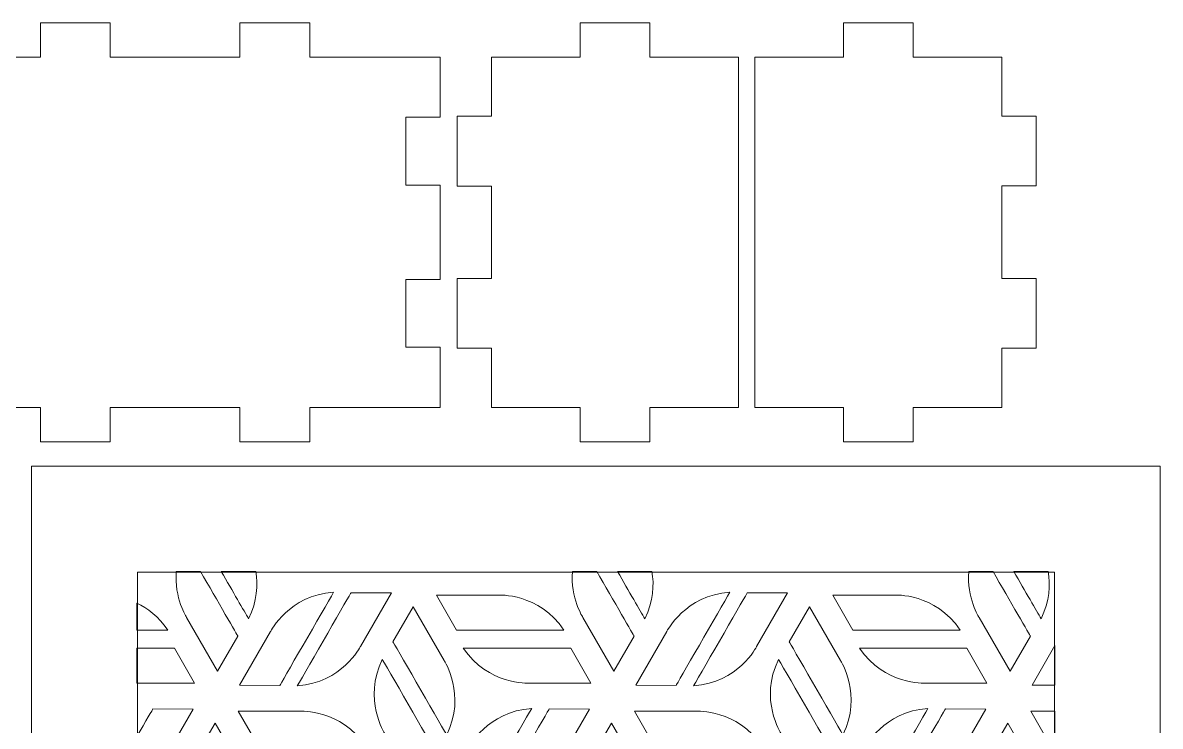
# Model space of a CAD drawing. Header units: inches. Extents: x 11.5 to 24.5, y -16 to -8.
# Drawn here: x 18 to 24.51, y -12 to -7.97 of the extents above; entities that cross this region are included whole.
import ezdxf

# ---------------------------------------------------------------- set-up
doc = ezdxf.new("R2010")
doc.units = ezdxf.units.IN
doc.header["$MEASUREMENT"] = 0
doc.layers.add('Layer 1', color=7, linetype='Continuous')

# ---------------------------------------------------------------- blocks, each defined once
blk = doc.blocks.new('block 4')
at = {"layer": 'Layer 1', "color": 114, "lineweight": 9, "true_color": 0x00a550}
blk.add_lwpolyline([(23.0988, -8.1682), (23.0988, -7.9714)], dxfattribs=at)
blk = doc.blocks.new('block 5')
at = {"layer": 'Layer 1', "color": 114, "lineweight": 9, "true_color": 0x00a550}
blk.add_lwpolyline([(23.0988, -7.9714), (22.6992, -7.9714)], dxfattribs=at)
blk = doc.blocks.new('block 6')
at = {"layer": 'Layer 1', "color": 114, "lineweight": 9, "true_color": 0x00a550}
blk.add_lwpolyline([(22.6992, -7.9714), (22.6992, -8.1682)], dxfattribs=at)
blk = doc.blocks.new('block 7')
at = {"layer": 'Layer 1', "color": 114, "lineweight": 9, "true_color": 0x00a550}
blk.add_lwpolyline([(22.6992, -8.1682), (22.1911, -8.1682)], dxfattribs=at)
blk = doc.blocks.new('block 8')
at = {"layer": 'Layer 1', "color": 114, "lineweight": 9, "true_color": 0x00a550}
blk.add_lwpolyline([(22.1911, -8.1682), (22.1911, -10.1741)], dxfattribs=at)
blk = doc.blocks.new('block 9')
at = {"layer": 'Layer 1', "color": 114, "lineweight": 9, "true_color": 0x00a550}
blk.add_lwpolyline([(22.1911, -10.1741), (22.6992, -10.1741)], dxfattribs=at)
blk = doc.blocks.new('block 10')
at = {"layer": 'Layer 1', "color": 114, "lineweight": 9, "true_color": 0x00a550}
blk.add_lwpolyline([(22.6992, -10.1741), (22.6992, -10.371)], dxfattribs=at)
blk = doc.blocks.new('block 11')
at = {"layer": 'Layer 1', "color": 114, "lineweight": 9, "true_color": 0x00a550}
blk.add_lwpolyline([(22.6992, -10.371), (23.0988, -10.371)], dxfattribs=at)
blk = doc.blocks.new('block 12')
at = {"layer": 'Layer 1', "color": 114, "lineweight": 9, "true_color": 0x00a550}
blk.add_lwpolyline([(23.0988, -10.371), (23.0988, -10.1741)], dxfattribs=at)
blk = doc.blocks.new('block 13')
at = {"layer": 'Layer 1', "color": 114, "lineweight": 9, "true_color": 0x00a550}
blk.add_lwpolyline([(23.0988, -10.1741), (23.6069, -10.1741)], dxfattribs=at)
blk = doc.blocks.new('block 14')
at = {"layer": 'Layer 1', "color": 114, "lineweight": 9, "true_color": 0x00a550}
blk.add_lwpolyline([(23.6069, -10.1741), (23.6069, -9.8354)], dxfattribs=at)
blk = doc.blocks.new('block 15')
at = {"layer": 'Layer 1', "color": 114, "lineweight": 9, "true_color": 0x00a550}
blk.add_lwpolyline([(23.6069, -9.8354), (23.8037, -9.8354)], dxfattribs=at)
blk = doc.blocks.new('block 16')
at = {"layer": 'Layer 1', "color": 114, "lineweight": 9, "true_color": 0x00a550}
blk.add_lwpolyline([(23.8037, -9.8354), (23.8037, -9.4358)], dxfattribs=at)
blk = doc.blocks.new('block 17')
at = {"layer": 'Layer 1', "color": 114, "lineweight": 9, "true_color": 0x00a550}
blk.add_lwpolyline([(23.8037, -9.4358), (23.6069, -9.4358)], dxfattribs=at)
blk = doc.blocks.new('block 18')
at = {"layer": 'Layer 1', "color": 114, "lineweight": 9, "true_color": 0x00a550}
blk.add_lwpolyline([(23.6069, -9.4358), (23.6069, -8.9062)], dxfattribs=at)
blk = doc.blocks.new('block 19')
at = {"layer": 'Layer 1', "color": 114, "lineweight": 9, "true_color": 0x00a550}
blk.add_lwpolyline([(23.6069, -8.9062), (23.8037, -8.9062)], dxfattribs=at)
blk = doc.blocks.new('block 20')
at = {"layer": 'Layer 1', "color": 114, "lineweight": 9, "true_color": 0x00a550}
blk.add_lwpolyline([(23.8037, -8.9062), (23.8037, -8.5066)], dxfattribs=at)
blk = doc.blocks.new('block 21')
at = {"layer": 'Layer 1', "color": 114, "lineweight": 9, "true_color": 0x00a550}
blk.add_lwpolyline([(23.8037, -8.5066), (23.6069, -8.5066)], dxfattribs=at)
blk = doc.blocks.new('block 22')
at = {"layer": 'Layer 1', "color": 114, "lineweight": 9, "true_color": 0x00a550}
blk.add_lwpolyline([(23.6069, -8.5066), (23.6069, -8.1682)], dxfattribs=at)
blk = doc.blocks.new('block 23')
at = {"layer": 'Layer 1', "color": 114, "lineweight": 9, "true_color": 0x00a550}
blk.add_lwpolyline([(23.6069, -8.1682), (23.0988, -8.1682)], dxfattribs=at)
blk = doc.blocks.new('block 3')
at = {"layer": 'Layer 1'}
for name in ['block 5', 'block 6', 'block 4', 'block 7', 'block 8', 'block 23', 'block 22', 'block 21', 'block 20', 'block 18', 'block 19', 'block 17', 'block 16', 'block 14', 'block 15', 'block 9', 'block 10', 'block 12', 'block 13', 'block 11']:
    blk.add_blockref(name, (0, 0), dxfattribs=at)
blk = doc.blocks.new('block 25')
at = {"layer": 'Layer 1', "color": 114, "lineweight": 9, "true_color": 0x00a550}
blk.add_lwpolyline([(21.1917, -10.1741), (21.1917, -10.371)], dxfattribs=at)
blk = doc.blocks.new('block 26')
at = {"layer": 'Layer 1', "color": 114, "lineweight": 9, "true_color": 0x00a550}
blk.add_lwpolyline([(21.1917, -10.371), (21.5913, -10.371)], dxfattribs=at)
blk = doc.blocks.new('block 27')
at = {"layer": 'Layer 1', "color": 114, "lineweight": 9, "true_color": 0x00a550}
blk.add_lwpolyline([(21.5913, -10.371), (21.5913, -10.1741)], dxfattribs=at)
blk = doc.blocks.new('block 28')
at = {"layer": 'Layer 1', "color": 114, "lineweight": 9, "true_color": 0x00a550}
blk.add_lwpolyline([(21.5913, -10.1741), (22.0993, -10.1741)], dxfattribs=at)
blk = doc.blocks.new('block 29')
at = {"layer": 'Layer 1', "color": 114, "lineweight": 9, "true_color": 0x00a550}
blk.add_lwpolyline([(22.0993, -10.1741), (22.0993, -8.1682)], dxfattribs=at)
blk = doc.blocks.new('block 30')
at = {"layer": 'Layer 1', "color": 114, "lineweight": 9, "true_color": 0x00a550}
blk.add_lwpolyline([(22.0993, -8.1682), (21.5913, -8.1682)], dxfattribs=at)
blk = doc.blocks.new('block 31')
at = {"layer": 'Layer 1', "color": 114, "lineweight": 9, "true_color": 0x00a550}
blk.add_lwpolyline([(21.5913, -8.1682), (21.5913, -7.9714)], dxfattribs=at)
blk = doc.blocks.new('block 32')
at = {"layer": 'Layer 1', "color": 114, "lineweight": 9, "true_color": 0x00a550}
blk.add_lwpolyline([(21.5913, -7.9714), (21.1917, -7.9714)], dxfattribs=at)
blk = doc.blocks.new('block 33')
at = {"layer": 'Layer 1', "color": 114, "lineweight": 9, "true_color": 0x00a550}
blk.add_lwpolyline([(21.1917, -7.9714), (21.1917, -8.1682)], dxfattribs=at)
blk = doc.blocks.new('block 34')
at = {"layer": 'Layer 1', "color": 114, "lineweight": 9, "true_color": 0x00a550}
blk.add_lwpolyline([(21.1917, -8.1682), (20.6836, -8.1682)], dxfattribs=at)
blk = doc.blocks.new('block 35')
at = {"layer": 'Layer 1', "color": 114, "lineweight": 9, "true_color": 0x00a550}
blk.add_lwpolyline([(20.6836, -8.1682), (20.6836, -8.5069)], dxfattribs=at)
blk = doc.blocks.new('block 36')
at = {"layer": 'Layer 1', "color": 114, "lineweight": 9, "true_color": 0x00a550}
blk.add_lwpolyline([(20.6836, -8.5069), (20.4867, -8.5069)], dxfattribs=at)
blk = doc.blocks.new('block 37')
at = {"layer": 'Layer 1', "color": 114, "lineweight": 9, "true_color": 0x00a550}
blk.add_lwpolyline([(20.4867, -8.5069), (20.4867, -8.9065)], dxfattribs=at)
blk = doc.blocks.new('block 38')
at = {"layer": 'Layer 1', "color": 114, "lineweight": 9, "true_color": 0x00a550}
blk.add_lwpolyline([(20.4867, -8.9065), (20.6836, -8.9065)], dxfattribs=at)
blk = doc.blocks.new('block 39')
at = {"layer": 'Layer 1', "color": 114, "lineweight": 9, "true_color": 0x00a550}
blk.add_lwpolyline([(20.6836, -8.9065), (20.6836, -9.4361)], dxfattribs=at)
blk = doc.blocks.new('block 40')
at = {"layer": 'Layer 1', "color": 114, "lineweight": 9, "true_color": 0x00a550}
blk.add_lwpolyline([(20.6836, -9.4361), (20.4867, -9.4361)], dxfattribs=at)
blk = doc.blocks.new('block 41')
at = {"layer": 'Layer 1', "color": 114, "lineweight": 9, "true_color": 0x00a550}
blk.add_lwpolyline([(20.4867, -9.4361), (20.4867, -9.8357)], dxfattribs=at)
blk = doc.blocks.new('block 42')
at = {"layer": 'Layer 1', "color": 114, "lineweight": 9, "true_color": 0x00a550}
blk.add_lwpolyline([(20.4867, -9.8357), (20.6836, -9.8357)], dxfattribs=at)
blk = doc.blocks.new('block 43')
at = {"layer": 'Layer 1', "color": 114, "lineweight": 9, "true_color": 0x00a550}
blk.add_lwpolyline([(20.6836, -9.8357), (20.6836, -10.1741)], dxfattribs=at)
blk = doc.blocks.new('block 44')
at = {"layer": 'Layer 1', "color": 114, "lineweight": 9, "true_color": 0x00a550}
blk.add_lwpolyline([(20.6836, -10.1741), (21.1917, -10.1741)], dxfattribs=at)
blk = doc.blocks.new('block 24')
at = {"layer": 'Layer 1'}
for name in ['block 32', 'block 33', 'block 31', 'block 34', 'block 35', 'block 30', 'block 29', 'block 36', 'block 37', 'block 38', 'block 39', 'block 40', 'block 41', 'block 42', 'block 43', 'block 44', 'block 25', 'block 27', 'block 28', 'block 26']:
    blk.add_blockref(name, (0, 0), dxfattribs=at)
blk = doc.blocks.new('block 47')
at = {"layer": 'Layer 1', "color": 175, "lineweight": 9, "true_color": 0x3852a4}
blk.add_lwpolyline([(18.6567, -11.1168), (23.9075, -11.1168)], dxfattribs=at)
blk = doc.blocks.new('block 48')
at = {"layer": 'Layer 1', "color": 175, "lineweight": 9, "true_color": 0x3852a4}
blk.add_lwpolyline([(23.9075, -11.1168), (23.9075, -15.4227)], dxfattribs=at)
blk = doc.blocks.new('block 50')
at = {"layer": 'Layer 1', "color": 175, "lineweight": 9, "true_color": 0x3852a4}
blk.add_lwpolyline([(18.6567, -15.4227), (18.6567, -11.1168)], dxfattribs=at)
blk = doc.blocks.new('block 46')
at = {"layer": 'Layer 1'}
for name in ['block 47', 'block 50', 'block 48']:
    blk.add_blockref(name, (0, 0), dxfattribs=at)
blk = doc.blocks.new('block 51')
at = {"layer": 'Layer 1', "color": 240, "lineweight": 9, "true_color": 0xee2c45}
blk.add_lwpolyline([(23.9105, -11.7653), (23.9105, -11.5374), (23.7792, -11.7647), (23.9105, -11.7653)], dxfattribs=at)
for points, knots in [([(18.9384, -11.377), (18.9384, -11.377), (19.1158, -11.6842), (19.1158, -11.6842), (19.1158, -11.6842), (19.2322, -11.4847), (19.2322, -11.4847), (19.2322, -11.4847), (19.1109, -11.2746), (19.0181, -11.1138), (19.0181, -11.1138), (18.879, -11.1138), (18.879, -11.1138), (18.8665, -11.2662), (18.9384, -11.377), (18.9384, -11.377)], [0, 0, 0, 0, 1, 1, 1, 2, 2, 2, 3, 3, 3, 4, 4, 4, 5, 5, 5, 5]), ([(19.3342, -11.1138), (19.3342, -11.1138), (19.1369, -11.1138), (19.1369, -11.1138), (19.2016, -11.2258), (19.2679, -11.3407), (19.2932, -11.3844), (19.3433, -11.283), (19.3464, -11.1881), (19.3342, -11.1138)], [0, 0, 0, 0, 1, 1, 1, 2, 2, 2, 3, 3, 3, 3]), ([(21.2074, -11.377), (21.2074, -11.377), (21.3847, -11.6842), (21.3847, -11.6842), (21.3847, -11.6842), (21.5011, -11.4847), (21.5011, -11.4847), (21.5011, -11.4847), (21.3798, -11.2746), (21.287, -11.1138), (21.287, -11.1138), (21.1479, -11.1138), (21.1479, -11.1138), (21.1354, -11.2662), (21.2074, -11.377), (21.2074, -11.377)], [0, 0, 0, 0, 1, 1, 1, 2, 2, 2, 3, 3, 3, 4, 4, 4, 5, 5, 5, 5]), ([(21.6031, -11.1138), (21.6031, -11.1138), (21.4059, -11.1138), (21.4059, -11.1138), (21.4705, -11.2258), (21.5369, -11.3407), (21.5621, -11.3844), (21.6123, -11.283), (21.6153, -11.1881), (21.6031, -11.1138)], [0, 0, 0, 0, 1, 1, 1, 2, 2, 2, 3, 3, 3, 3]), ([(23.4763, -11.377), (23.4763, -11.377), (23.6537, -11.6842), (23.6537, -11.6842), (23.6537, -11.6842), (23.7701, -11.4847), (23.7701, -11.4847), (23.7701, -11.4847), (23.6488, -11.2746), (23.5559, -11.1138), (23.5559, -11.1138), (23.4168, -11.1138), (23.4168, -11.1138), (23.4044, -11.2662), (23.4763, -11.377), (23.4763, -11.377)], [0, 0, 0, 0, 1, 1, 1, 2, 2, 2, 3, 3, 3, 4, 4, 4, 5, 5, 5, 5]), ([(23.8721, -11.1138), (23.8721, -11.1138), (23.6748, -11.1138), (23.6748, -11.1138), (23.7395, -11.2258), (23.8058, -11.3407), (23.8311, -11.3844), (23.8812, -11.283), (23.8842, -11.1881), (23.8721, -11.1138)], [0, 0, 0, 0, 1, 1, 1, 2, 2, 2, 3, 3, 3, 3]), ([(19.78, -11.2328), (19.5247, -11.2493), (19.4187, -11.4575), (19.4187, -11.4575), (19.4187, -11.4575), (19.2413, -11.7647), (19.2413, -11.7647), (19.2413, -11.7647), (19.4723, -11.7657), (19.4723, -11.7657), (19.4723, -11.7657), (19.7248, -11.3285), (19.78, -11.2328)], [0, 0, 0, 0, 1, 1, 1, 2, 2, 2, 3, 3, 3, 4, 4, 4, 4]), ([(19.9335, -11.5438), (19.9335, -11.5438), (20.1108, -11.2366), (20.1108, -11.2366), (20.1108, -11.2366), (19.8798, -11.2355), (19.8798, -11.2355), (19.8798, -11.2355), (19.6274, -11.6727), (19.5721, -11.7684), (19.8274, -11.752), (19.9335, -11.5438), (19.9335, -11.5438)], [0, 0, 0, 0, 1, 1, 1, 2, 2, 2, 3, 3, 3, 4, 4, 4, 4]), ([(21.0988, -11.4492), (20.9569, -11.2363), (20.7236, -11.2486), (20.7236, -11.2486), (20.7236, -11.2486), (20.3688, -11.2486), (20.3688, -11.2486), (20.3688, -11.2486), (20.4835, -11.4492), (20.4835, -11.4492), (20.4835, -11.4492), (20.9883, -11.4492), (21.0988, -11.4492)], [0, 0, 0, 0, 1, 1, 1, 2, 2, 2, 3, 3, 3, 4, 4, 4, 4]), ([(22.0489, -11.2328), (21.7937, -11.2493), (21.6876, -11.4575), (21.6876, -11.4575), (21.6876, -11.4575), (21.5103, -11.7647), (21.5103, -11.7647), (21.5103, -11.7647), (21.7413, -11.7657), (21.7413, -11.7657), (21.7413, -11.7657), (21.9937, -11.3285), (22.0489, -11.2328)], [0, 0, 0, 0, 1, 1, 1, 2, 2, 2, 3, 3, 3, 4, 4, 4, 4]), ([(22.2024, -11.5438), (22.2024, -11.5438), (22.3798, -11.2366), (22.3798, -11.2366), (22.3798, -11.2366), (22.1488, -11.2355), (22.1488, -11.2355), (22.1488, -11.2355), (21.8963, -11.6727), (21.8411, -11.7684), (22.0964, -11.752), (22.2024, -11.5438), (22.2024, -11.5438)], [0, 0, 0, 0, 1, 1, 1, 2, 2, 2, 3, 3, 3, 4, 4, 4, 4]), ([(23.3678, -11.4492), (23.2258, -11.2363), (22.9925, -11.2486), (22.9925, -11.2486), (22.9925, -11.2486), (22.6378, -11.2486), (22.6378, -11.2486), (22.6378, -11.2486), (22.7524, -11.4492), (22.7524, -11.4492), (22.7524, -11.4492), (23.2572, -11.4492), (23.3678, -11.4492)], [0, 0, 0, 0, 1, 1, 1, 2, 2, 2, 3, 3, 3, 4, 4, 4, 4]), ([(18.6538, -11.2946), (18.6538, -11.2946), (18.6538, -11.4492), (18.6538, -11.4492), (18.7312, -11.4492), (18.7975, -11.4492), (18.8299, -11.4492), (18.7781, -11.3715), (18.7141, -11.3239), (18.6538, -11.2946)], [0, 0, 0, 0, 1, 1, 1, 2, 2, 2, 3, 3, 3, 3]), ([(20.4137, -11.6243), (20.4137, -11.6243), (20.2364, -11.3171), (20.2364, -11.3171), (20.2364, -11.3171), (20.12, -11.5166), (20.12, -11.5166), (20.12, -11.5166), (20.3724, -11.9538), (20.4276, -12.0495), (20.541, -11.8202), (20.4137, -11.6243), (20.4137, -11.6243)], [0, 0, 0, 0, 1, 1, 1, 2, 2, 2, 3, 3, 3, 4, 4, 4, 4]), ([(22.6827, -11.6243), (22.6827, -11.6243), (22.5053, -11.3171), (22.5053, -11.3171), (22.5053, -11.3171), (22.3889, -11.5166), (22.3889, -11.5166), (22.3889, -11.5166), (22.6413, -11.9538), (22.6966, -12.0495), (22.81, -11.8202), (22.6827, -11.6243), (22.6827, -11.6243)], [0, 0, 0, 0, 1, 1, 1, 2, 2, 2, 3, 3, 3, 4, 4, 4, 4]), ([(18.8687, -11.5521), (18.8687, -11.5521), (18.7719, -11.5521), (18.6538, -11.5521), (18.6538, -11.5521), (18.6538, -11.7527), (18.6538, -11.7527), (18.6538, -11.7527), (18.9833, -11.7527), (18.9833, -11.7527), (18.9833, -11.7527), (18.8687, -11.5521), (18.8687, -11.5521)], [0, 0, 0, 0, 1, 1, 1, 2, 2, 2, 3, 3, 3, 4, 4, 4, 4]), ([(20.8975, -11.7527), (20.8975, -11.7527), (21.2523, -11.7527), (21.2523, -11.7527), (21.2523, -11.7527), (21.1376, -11.5521), (21.1376, -11.5521), (21.1376, -11.5521), (20.6328, -11.5521), (20.5223, -11.5521), (20.6642, -11.765), (20.8975, -11.7527), (20.8975, -11.7527)], [0, 0, 0, 0, 1, 1, 1, 2, 2, 2, 3, 3, 3, 4, 4, 4, 4]), ([(23.1664, -11.7527), (23.1664, -11.7527), (23.5212, -11.7527), (23.5212, -11.7527), (23.5212, -11.7527), (23.4066, -11.5521), (23.4066, -11.5521), (23.4066, -11.5521), (22.9017, -11.5521), (22.7912, -11.5521), (22.9331, -11.765), (23.1664, -11.7527), (23.1664, -11.7527)], [0, 0, 0, 0, 1, 1, 1, 2, 2, 2, 3, 3, 3, 4, 4, 4, 4]), ([(20.3667, -12.1497), (20.3667, -12.1497), (20.1142, -11.7125), (20.059, -11.6168), (19.9456, -11.8461), (20.0729, -12.0421), (20.0729, -12.0421), (20.0729, -12.0421), (20.2503, -12.3493), (20.2503, -12.3493), (20.2503, -12.3493), (20.3667, -12.1497), (20.3667, -12.1497)], [0, 0, 0, 0, 1, 1, 1, 2, 2, 2, 3, 3, 3, 4, 4, 4, 4]), ([(22.6356, -12.1497), (22.6356, -12.1497), (22.3832, -11.7125), (22.3279, -11.6168), (22.2145, -11.8461), (22.3418, -12.0421), (22.3418, -12.0421), (22.3418, -12.0421), (22.5192, -12.3493), (22.5192, -12.3493), (22.5192, -12.3493), (22.6356, -12.1497), (22.6356, -12.1497)], [0, 0, 0, 0, 1, 1, 1, 2, 2, 2, 3, 3, 3, 4, 4, 4, 4]), ([(18.799, -12.2089), (18.799, -12.2089), (18.9764, -11.9016), (18.9764, -11.9016), (18.9764, -11.9016), (18.7454, -11.9006), (18.7454, -11.9006), (18.7454, -11.9006), (18.7054, -11.9699), (18.6538, -12.0592), (18.6538, -12.0592), (18.6538, -12.3622), (18.6538, -12.3622), (18.7544, -12.2961), (18.799, -12.2089), (18.799, -12.2089)], [0, 0, 0, 0, 1, 1, 1, 2, 2, 2, 3, 3, 3, 4, 4, 4, 5, 5, 5, 5]), ([(19.9643, -12.1142), (19.8224, -11.9014), (19.5891, -11.9137), (19.5891, -11.9137), (19.5891, -11.9137), (19.2344, -11.9137), (19.2344, -11.9137), (19.2344, -11.9137), (19.349, -12.1142), (19.349, -12.1142), (19.349, -12.1142), (19.8538, -12.1142), (19.9643, -12.1142)], [0, 0, 0, 0, 1, 1, 1, 2, 2, 2, 3, 3, 3, 4, 4, 4, 4]), ([(20.5532, -12.1226), (20.5532, -12.1226), (20.3758, -12.4298), (20.3758, -12.4298), (20.3758, -12.4298), (20.6068, -12.4308), (20.6068, -12.4308), (20.6068, -12.4308), (20.8592, -11.9936), (20.9145, -11.8979), (20.6592, -11.9144), (20.5532, -12.1226), (20.5532, -12.1226)], [0, 0, 0, 0, 1, 1, 1, 2, 2, 2, 3, 3, 3, 4, 4, 4, 4]), ([(20.7066, -12.4335), (20.9619, -12.4171), (21.0679, -12.2089), (21.0679, -12.2089), (21.0679, -12.2089), (21.2453, -11.9016), (21.2453, -11.9016), (21.2453, -11.9016), (21.0143, -11.9006), (21.0143, -11.9006), (21.0143, -11.9006), (20.7619, -12.3378), (20.7066, -12.4335)], [0, 0, 0, 0, 1, 1, 1, 2, 2, 2, 3, 3, 3, 4, 4, 4, 4]), ([(22.2333, -12.1142), (22.0914, -11.9014), (21.8581, -11.9137), (21.8581, -11.9137), (21.8581, -11.9137), (21.5033, -11.9137), (21.5033, -11.9137), (21.5033, -11.9137), (21.6179, -12.1142), (21.6179, -12.1142), (21.6179, -12.1142), (22.1228, -12.1142), (22.2333, -12.1142)], [0, 0, 0, 0, 1, 1, 1, 2, 2, 2, 3, 3, 3, 4, 4, 4, 4]), ([(22.8221, -12.1226), (22.8221, -12.1226), (22.6447, -12.4298), (22.6447, -12.4298), (22.6447, -12.4298), (22.8757, -12.4308), (22.8757, -12.4308), (22.8757, -12.4308), (23.1282, -11.9936), (23.1834, -11.8979), (22.9281, -11.9144), (22.8221, -12.1226), (22.8221, -12.1226)], [0, 0, 0, 0, 1, 1, 1, 2, 2, 2, 3, 3, 3, 4, 4, 4, 4]), ([(22.9755, -12.4335), (23.2308, -12.4171), (23.3369, -12.2089), (23.3369, -12.2089), (23.3369, -12.2089), (23.5142, -11.9016), (23.5142, -11.9016), (23.5142, -11.9016), (23.2832, -11.9006), (23.2832, -11.9006), (23.2832, -11.9006), (23.0308, -12.3378), (22.9755, -12.4335)], [0, 0, 0, 0, 1, 1, 1, 2, 2, 2, 3, 3, 3, 4, 4, 4, 4]), ([(23.8869, -12.1142), (23.8869, -12.1142), (23.8955, -12.1142), (23.9105, -12.1142), (23.9105, -12.1142), (23.9105, -11.9137), (23.9105, -11.9137), (23.9105, -11.9137), (23.7722, -11.9137), (23.7722, -11.9137), (23.7722, -11.9137), (23.8869, -12.1142), (23.8869, -12.1142)], [0, 0, 0, 0, 1, 1, 1, 2, 2, 2, 3, 3, 3, 4, 4, 4, 4]), ([(19.2793, -12.2894), (19.2793, -12.2894), (19.1019, -11.9821), (19.1019, -11.9821), (19.1019, -11.9821), (18.9855, -12.1817), (18.9855, -12.1817), (18.9855, -12.1817), (19.2379, -12.6189), (19.2932, -12.7146), (19.4066, -12.4853), (19.2793, -12.2894), (19.2793, -12.2894)], [0, 0, 0, 0, 1, 1, 1, 2, 2, 2, 3, 3, 3, 4, 4, 4, 4]), ([(21.5482, -12.2894), (21.5482, -12.2894), (21.3708, -11.9821), (21.3708, -11.9821), (21.3708, -11.9821), (21.2544, -12.1817), (21.2544, -12.1817), (21.2544, -12.1817), (21.5069, -12.6189), (21.5621, -12.7146), (21.6755, -12.4853), (21.5482, -12.2894), (21.5482, -12.2894)], [0, 0, 0, 0, 1, 1, 1, 2, 2, 2, 3, 3, 3, 4, 4, 4, 4]), ([(23.8171, -12.2894), (23.8171, -12.2894), (23.6398, -11.9821), (23.6398, -11.9821), (23.6398, -11.9821), (23.5234, -12.1817), (23.5234, -12.1817), (23.5234, -12.1817), (23.7758, -12.6189), (23.8311, -12.7146), (23.9444, -12.4853), (23.8171, -12.2894), (23.8171, -12.2894)], [0, 0, 0, 0, 1, 1, 1, 2, 2, 2, 3, 3, 3, 4, 4, 4, 4])]:
    blk.add_open_spline(points, degree=3, knots=knots, dxfattribs=at)
blk = doc.blocks.new('block 81')
at = {"layer": 'Layer 1', "color": 114, "lineweight": 9, "true_color": 0x00a550}
blk.add_lwpolyline([(24.5134, -14.7237), (24.5134, -10.5109)], dxfattribs=at)
blk = doc.blocks.new('block 82')
at = {"layer": 'Layer 1', "color": 114, "lineweight": 9, "true_color": 0x00a550}
blk.add_lwpolyline([(24.5134, -10.5109), (18.0508, -10.5109)], dxfattribs=at)
blk = doc.blocks.new('block 83')
at = {"layer": 'Layer 1', "color": 114, "lineweight": 9, "true_color": 0x00a550}
for points in [[(18.0508, -10.5108), (18.0508, -14.7236)], [(18.0508, -15.1115), (18.0508, -16.0286)]]:
    blk.add_lwpolyline(points, dxfattribs=at)
blk = doc.blocks.new('block 72')
at = {"layer": 'Layer 1'}
for name in ['block 83', 'block 82', 'block 81']:
    blk.add_blockref(name, (0, 0), dxfattribs=at)
blk = doc.blocks.new('block 45')
at = {"layer": 'Layer 1'}
for name in ['block 72', 'block 51', 'block 46']:
    blk.add_blockref(name, (0, 0), dxfattribs=at)
blk = doc.blocks.new('block 124')
at = {"layer": 'Layer 1', "color": 114, "lineweight": 9, "true_color": 0x00a550}
blk.add_lwpolyline([(18.1016, -8.1682), (17.3594, -8.1682)], dxfattribs=at)
blk = doc.blocks.new('block 125')
at = {"layer": 'Layer 1', "color": 114, "lineweight": 9, "true_color": 0x00a550}
blk.add_lwpolyline([(17.3594, -8.1682), (17.3594, -7.9714)], dxfattribs=at)
blk = doc.blocks.new('block 126')
at = {"layer": 'Layer 1', "color": 114, "lineweight": 9, "true_color": 0x00a550}
blk.add_lwpolyline([(17.3594, -7.9714), (16.9598, -7.9714)], dxfattribs=at)
blk = doc.blocks.new('block 127')
at = {"layer": 'Layer 1', "color": 114, "lineweight": 9, "true_color": 0x00a550}
blk.add_lwpolyline([(16.9598, -7.9714), (16.9598, -8.1682)], dxfattribs=at)
blk = doc.blocks.new('block 128')
at = {"layer": 'Layer 1', "color": 114, "lineweight": 9, "true_color": 0x00a550}
blk.add_lwpolyline([(16.9598, -8.1682), (16.2176, -8.1682)], dxfattribs=at)
blk = doc.blocks.new('block 129')
at = {"layer": 'Layer 1', "color": 114, "lineweight": 9, "true_color": 0x00a550}
blk.add_lwpolyline([(16.2176, -8.1682), (16.2176, -7.9714)], dxfattribs=at)
blk = doc.blocks.new('block 130')
at = {"layer": 'Layer 1', "color": 114, "lineweight": 9, "true_color": 0x00a550}
blk.add_lwpolyline([(16.2176, -7.9714), (15.818, -7.9714)], dxfattribs=at)
blk = doc.blocks.new('block 131')
at = {"layer": 'Layer 1', "color": 114, "lineweight": 9, "true_color": 0x00a550}
blk.add_lwpolyline([(15.818, -7.9714), (15.818, -8.1682)], dxfattribs=at)
blk = doc.blocks.new('block 132')
at = {"layer": 'Layer 1', "color": 114, "lineweight": 9, "true_color": 0x00a550}
blk.add_lwpolyline([(15.818, -8.1682), (15.0758, -8.1682)], dxfattribs=at)
blk = doc.blocks.new('block 133')
at = {"layer": 'Layer 1', "color": 114, "lineweight": 9, "true_color": 0x00a550}
blk.add_lwpolyline([(15.0758, -8.1682), (15.0758, -7.9714)], dxfattribs=at)
blk = doc.blocks.new('block 134')
at = {"layer": 'Layer 1', "color": 114, "lineweight": 9, "true_color": 0x00a550}
blk.add_lwpolyline([(15.0758, -7.9714), (14.6762, -7.9714)], dxfattribs=at)
blk = doc.blocks.new('block 135')
at = {"layer": 'Layer 1', "color": 114, "lineweight": 9, "true_color": 0x00a550}
blk.add_lwpolyline([(14.6762, -7.9714), (14.6762, -8.1682)], dxfattribs=at)
blk = doc.blocks.new('block 136')
at = {"layer": 'Layer 1', "color": 114, "lineweight": 9, "true_color": 0x00a550}
blk.add_lwpolyline([(14.6762, -8.1682), (13.9281, -8.1682)], dxfattribs=at)
blk = doc.blocks.new('block 137')
at = {"layer": 'Layer 1', "color": 114, "lineweight": 9, "true_color": 0x00a550}
blk.add_lwpolyline([(13.9281, -8.1682), (13.9281, -8.5128)], dxfattribs=at)
blk = doc.blocks.new('block 138')
at = {"layer": 'Layer 1', "color": 114, "lineweight": 9, "true_color": 0x00a550}
blk.add_lwpolyline([(13.9281, -8.5128), (14.125, -8.5128)], dxfattribs=at)
blk = doc.blocks.new('block 139')
at = {"layer": 'Layer 1', "color": 114, "lineweight": 9, "true_color": 0x00a550}
blk.add_lwpolyline([(14.125, -8.5128), (14.125, -8.9006)], dxfattribs=at)
blk = doc.blocks.new('block 140')
at = {"layer": 'Layer 1', "color": 114, "lineweight": 9, "true_color": 0x00a550}
blk.add_lwpolyline([(14.125, -8.9006), (13.9281, -8.9006)], dxfattribs=at)
blk = doc.blocks.new('block 141')
at = {"layer": 'Layer 1', "color": 114, "lineweight": 9, "true_color": 0x00a550}
blk.add_lwpolyline([(13.9281, -8.9006), (13.9281, -9.442)], dxfattribs=at)
blk = doc.blocks.new('block 142')
at = {"layer": 'Layer 1', "color": 114, "lineweight": 9, "true_color": 0x00a550}
blk.add_lwpolyline([(13.9281, -9.442), (14.125, -9.442)], dxfattribs=at)
blk = doc.blocks.new('block 143')
at = {"layer": 'Layer 1', "color": 114, "lineweight": 9, "true_color": 0x00a550}
blk.add_lwpolyline([(14.125, -9.442), (14.125, -9.8298)], dxfattribs=at)
blk = doc.blocks.new('block 144')
at = {"layer": 'Layer 1', "color": 114, "lineweight": 9, "true_color": 0x00a550}
blk.add_lwpolyline([(14.125, -9.8298), (13.9281, -9.8298)], dxfattribs=at)
blk = doc.blocks.new('block 145')
at = {"layer": 'Layer 1', "color": 114, "lineweight": 9, "true_color": 0x00a550}
blk.add_lwpolyline([(20.1942, -8.5128), (20.3908, -8.5128), (20.3911, -8.5128)], dxfattribs=at)
blk = doc.blocks.new('block 146')
at = {"layer": 'Layer 1', "color": 114, "lineweight": 9, "true_color": 0x00a550}
blk.add_lwpolyline([(20.1942, -8.9006), (20.1942, -8.5128)], dxfattribs=at)
blk = doc.blocks.new('block 147')
at = {"layer": 'Layer 1', "color": 114, "lineweight": 9, "true_color": 0x00a550}
blk.add_lwpolyline([(20.3911, -8.9006), (20.3908, -8.9006), (20.1942, -8.9006)], dxfattribs=at)
blk = doc.blocks.new('block 148')
at = {"layer": 'Layer 1', "color": 114, "lineweight": 9, "true_color": 0x00a550}
blk.add_lwpolyline([(20.1942, -9.4421), (20.3908, -9.4421), (20.3911, -9.4421)], dxfattribs=at)
blk = doc.blocks.new('block 149')
at = {"layer": 'Layer 1', "color": 114, "lineweight": 9, "true_color": 0x00a550}
blk.add_lwpolyline([(20.1942, -9.8299), (20.1942, -9.4421)], dxfattribs=at)
blk = doc.blocks.new('block 150')
at = {"layer": 'Layer 1', "color": 114, "lineweight": 9, "true_color": 0x00a550}
blk.add_lwpolyline([(20.3911, -9.8299), (20.3908, -9.8299), (20.1942, -9.8299)], dxfattribs=at)
blk = doc.blocks.new('block 151')
at = {"layer": 'Layer 1', "color": 114, "lineweight": 9, "true_color": 0x00a550}
blk.add_lwpolyline([(13.9281, -9.8298), (13.9281, -10.1741)], dxfattribs=at)
blk = doc.blocks.new('block 152')
at = {"layer": 'Layer 1', "color": 114, "lineweight": 9, "true_color": 0x00a550}
blk.add_lwpolyline([(13.9281, -10.1741), (14.6762, -10.1741)], dxfattribs=at)
blk = doc.blocks.new('block 153')
at = {"layer": 'Layer 1', "color": 114, "lineweight": 9, "true_color": 0x00a550}
blk.add_lwpolyline([(14.6762, -10.1741), (14.6762, -10.371)], dxfattribs=at)
blk = doc.blocks.new('block 154')
at = {"layer": 'Layer 1', "color": 114, "lineweight": 9, "true_color": 0x00a550}
blk.add_lwpolyline([(14.6762, -10.371), (15.0758, -10.371)], dxfattribs=at)
blk = doc.blocks.new('block 155')
at = {"layer": 'Layer 1', "color": 114, "lineweight": 9, "true_color": 0x00a550}
blk.add_lwpolyline([(15.0758, -10.371), (15.0758, -10.1741)], dxfattribs=at)
blk = doc.blocks.new('block 156')
at = {"layer": 'Layer 1', "color": 114, "lineweight": 9, "true_color": 0x00a550}
blk.add_lwpolyline([(15.0758, -10.1741), (15.818, -10.1741)], dxfattribs=at)
blk = doc.blocks.new('block 157')
at = {"layer": 'Layer 1', "color": 114, "lineweight": 9, "true_color": 0x00a550}
blk.add_lwpolyline([(15.818, -10.1741), (15.818, -10.371)], dxfattribs=at)
blk = doc.blocks.new('block 158')
at = {"layer": 'Layer 1', "color": 114, "lineweight": 9, "true_color": 0x00a550}
blk.add_lwpolyline([(15.818, -10.371), (16.2176, -10.371)], dxfattribs=at)
blk = doc.blocks.new('block 159')
at = {"layer": 'Layer 1', "color": 114, "lineweight": 9, "true_color": 0x00a550}
blk.add_lwpolyline([(16.2176, -10.371), (16.2176, -10.1741)], dxfattribs=at)
blk = doc.blocks.new('block 160')
at = {"layer": 'Layer 1', "color": 114, "lineweight": 9, "true_color": 0x00a550}
blk.add_lwpolyline([(16.2176, -10.1741), (16.9598, -10.1741)], dxfattribs=at)
blk = doc.blocks.new('block 161')
at = {"layer": 'Layer 1', "color": 114, "lineweight": 9, "true_color": 0x00a550}
blk.add_lwpolyline([(16.9598, -10.1741), (16.9598, -10.371)], dxfattribs=at)
blk = doc.blocks.new('block 162')
at = {"layer": 'Layer 1', "color": 114, "lineweight": 9, "true_color": 0x00a550}
blk.add_lwpolyline([(16.9598, -10.371), (17.3594, -10.371)], dxfattribs=at)
blk = doc.blocks.new('block 163')
at = {"layer": 'Layer 1', "color": 114, "lineweight": 9, "true_color": 0x00a550}
blk.add_lwpolyline([(17.3594, -10.371), (17.3594, -10.1741)], dxfattribs=at)
blk = doc.blocks.new('block 164')
at = {"layer": 'Layer 1', "color": 114, "lineweight": 9, "true_color": 0x00a550}
blk.add_lwpolyline([(17.3594, -10.1741), (18.1016, -10.1741)], dxfattribs=at)
blk = doc.blocks.new('block 165')
at = {"layer": 'Layer 1', "color": 114, "lineweight": 9, "true_color": 0x00a550}
blk.add_lwpolyline([(18.1016, -10.1741), (18.1016, -10.371)], dxfattribs=at)
blk = doc.blocks.new('block 166')
at = {"layer": 'Layer 1', "color": 114, "lineweight": 9, "true_color": 0x00a550}
blk.add_lwpolyline([(18.1016, -10.371), (18.5012, -10.371)], dxfattribs=at)
blk = doc.blocks.new('block 167')
at = {"layer": 'Layer 1', "color": 114, "lineweight": 9, "true_color": 0x00a550}
blk.add_lwpolyline([(18.5012, -10.371), (18.5012, -10.1741)], dxfattribs=at)
blk = doc.blocks.new('block 168')
at = {"layer": 'Layer 1', "color": 114, "lineweight": 9, "true_color": 0x00a550}
blk.add_lwpolyline([(18.5012, -10.1741), (19.2434, -10.1741)], dxfattribs=at)
blk = doc.blocks.new('block 169')
at = {"layer": 'Layer 1', "color": 114, "lineweight": 9, "true_color": 0x00a550}
blk.add_lwpolyline([(19.2434, -10.1741), (19.2434, -10.371)], dxfattribs=at)
blk = doc.blocks.new('block 170')
at = {"layer": 'Layer 1', "color": 114, "lineweight": 9, "true_color": 0x00a550}
blk.add_lwpolyline([(19.2434, -10.371), (19.643, -10.371)], dxfattribs=at)
blk = doc.blocks.new('block 171')
at = {"layer": 'Layer 1', "color": 114, "lineweight": 9, "true_color": 0x00a550}
blk.add_lwpolyline([(19.643, -10.371), (19.643, -10.1741)], dxfattribs=at)
blk = doc.blocks.new('block 172')
at = {"layer": 'Layer 1', "color": 114, "lineweight": 9, "true_color": 0x00a550}
blk.add_lwpolyline([(19.643, -10.1741), (20.3907, -10.1741)], dxfattribs=at)
blk = doc.blocks.new('block 173')
at = {"layer": 'Layer 1', "color": 114, "lineweight": 9, "true_color": 0x00a550}
for points in [[(20.3908, -8.5128), (20.3908, -8.1682)], [(20.3908, -9.4421), (20.3908, -8.9006)], [(20.3908, -10.1742), (20.3908, -9.8299)]]:
    blk.add_lwpolyline(points, dxfattribs=at)
blk = doc.blocks.new('block 174')
at = {"layer": 'Layer 1', "color": 114, "lineweight": 9, "true_color": 0x00a550}
blk.add_lwpolyline([(20.3907, -8.1682), (19.643, -8.1682)], dxfattribs=at)
blk = doc.blocks.new('block 175')
at = {"layer": 'Layer 1', "color": 114, "lineweight": 9, "true_color": 0x00a550}
blk.add_lwpolyline([(19.643, -8.1682), (19.643, -7.9714)], dxfattribs=at)
blk = doc.blocks.new('block 176')
at = {"layer": 'Layer 1', "color": 114, "lineweight": 9, "true_color": 0x00a550}
blk.add_lwpolyline([(19.643, -7.9714), (19.2434, -7.9714)], dxfattribs=at)
blk = doc.blocks.new('block 177')
at = {"layer": 'Layer 1', "color": 114, "lineweight": 9, "true_color": 0x00a550}
blk.add_lwpolyline([(19.2434, -7.9714), (19.2434, -8.1682)], dxfattribs=at)
blk = doc.blocks.new('block 178')
at = {"layer": 'Layer 1', "color": 114, "lineweight": 9, "true_color": 0x00a550}
blk.add_lwpolyline([(19.2434, -8.1682), (18.5012, -8.1682)], dxfattribs=at)
blk = doc.blocks.new('block 179')
at = {"layer": 'Layer 1', "color": 114, "lineweight": 9, "true_color": 0x00a550}
blk.add_lwpolyline([(18.5012, -8.1682), (18.5012, -7.9714)], dxfattribs=at)
blk = doc.blocks.new('block 180')
at = {"layer": 'Layer 1', "color": 114, "lineweight": 9, "true_color": 0x00a550}
blk.add_lwpolyline([(18.5012, -7.9714), (18.1016, -7.9714)], dxfattribs=at)
blk = doc.blocks.new('block 181')
at = {"layer": 'Layer 1', "color": 114, "lineweight": 9, "true_color": 0x00a550}
blk.add_lwpolyline([(18.1016, -7.9714), (18.1016, -8.1682)], dxfattribs=at)
blk = doc.blocks.new('block 123')
at = {"layer": 'Layer 1'}
for name in ['block 134', 'block 135', 'block 133', 'block 130', 'block 131', 'block 129', 'block 126', 'block 127', 'block 125', 'block 180', 'block 181', 'block 179', 'block 176', 'block 177', 'block 175', 'block 136', 'block 137', 'block 132', 'block 128', 'block 124', 'block 178', 'block 174', 'block 173', 'block 138', 'block 139', 'block 145', 'block 146', 'block 140', 'block 141', 'block 147', 'block 142', 'block 143', 'block 148', 'block 149', 'block 144', 'block 151', 'block 150', 'block 152', 'block 153', 'block 155', 'block 156', 'block 157', 'block 159', 'block 160', 'block 161', 'block 163', 'block 164', 'block 165', 'block 167', 'block 168', 'block 169', 'block 171', 'block 172', 'block 154', 'block 158', 'block 162', 'block 166', 'block 170']:
    blk.add_blockref(name, (0, 0), dxfattribs=at)
blk = doc.blocks.new('block 2')
at = {"layer": 'Layer 1'}
for name in ['block 123', 'block 24', 'block 3', 'block 45']:
    blk.add_blockref(name, (0, 0), dxfattribs=at)

msp = doc.modelspace()

# ---------------------------------------------------------------- block references
at = {"layer": 'Layer 1'}
msp.add_blockref('block 2', (0, 0), dxfattribs=at)

doc.saveas('drawing.dxf')
